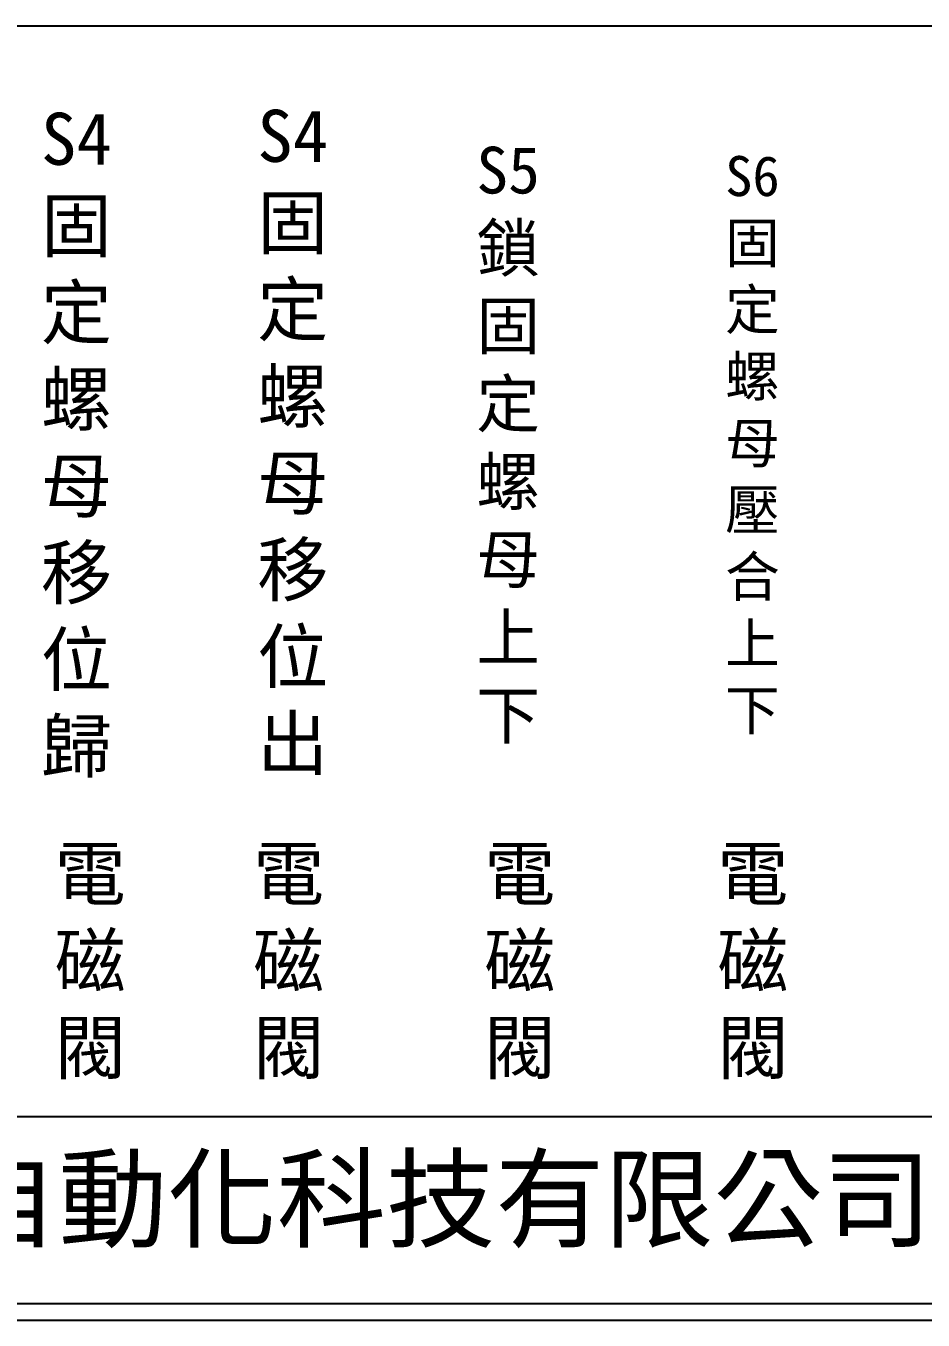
# Model space of a CAD drawing. Extents: x 926 to 1213, y 3 to 207.
# Drawn here: x 986.5 to 1053.7, y 3 to 100 of the extents above; entities that cross this region are included whole.
import ezdxf

# ---------------------------------------------------------------- set-up
doc = ezdxf.new("R2010")
doc.units = 0
doc.layers.add('圖框層', color=7, linetype='CONTINUOUS')
doc.layers.add('標尺寸層', color=3, linetype='CONTINUOUS')
doc.styles.add('CNS', font='romanc.shx', dxfattribs={"bigfont": 'chineset.shx'})
doc.styles.add('STSL', font='kaiu.ttf')

msp = doc.modelspace()

# ---------------------------------------------------------------- linework, layer by layer
at = {"layer": '圖框層', "color": 7}
for p, q in [((926.992, 18.25), (1211.493, 18.25)), ((926.992, 4.25), (1211.493, 4.25)), ((925.742, 3), (1212.742, 3))]:
    msp.add_line(p, q, dxfattribs=at)
at = {"layer": '標尺寸層', "color": 7}
msp.add_line((930.49, 99.958), (1208.361, 99.958), dxfattribs=at)

# ---------------------------------------------------------------- texts
at = {"layer": '圖框層', "color": 4, "style": 'STSL'}
msp.add_text('泓陞自動化科技有限公司', height=6, dxfattribs=at).set_placement((964.346, 9.076))
at = {"layer": '標尺寸層', "color": 7, "attachment_point": 5, "style": 'CNS'}
for s, insert, char_height, width in [('{\\fDFKai-SB|b0|i0|c136|p65;S4固定螺母移位歸}', (990.249, 68.543), 3.9, 4.96081), ('{\\fDFKai-SB|b0|i0|c136|p65;S4固定螺母移位出}', (1006.461, 68.759), 3.9, 4.96081), ('{\\fDFKai-SB|b0|i0|c136|p65;S5鎖固定螺母上下}', (1022.605, 68.543), 3.5, 4.96081), ('{\\fDFKai-SB|b0|i0|c136|p65;S6固定螺母壓合上下}', (1040.914, 68.543), 3, 4.96081), ('{\\fDFKai-SB|b0|i0|c136|p65;電磁閥}', (991.282, 29.715), 3.9, 2.84806), ('{\\fDFKai-SB|b0|i0|c136|p65;電磁閥}', (1006.151, 29.715), 3.9, 2.84806), ('{\\fDFKai-SB|b0|i0|c136|p65;電磁閥}', (1023.478, 29.715), 3.9, 2.84806), ('{\\fDFKai-SB|b0|i0|c136|p65;電磁閥}', (1040.944, 29.715), 3.9, 2.84806)]:
    msp.add_mtext(s, dxfattribs=dict(at, insert=insert, char_height=char_height, width=width))

doc.saveas('drawing.dxf')
